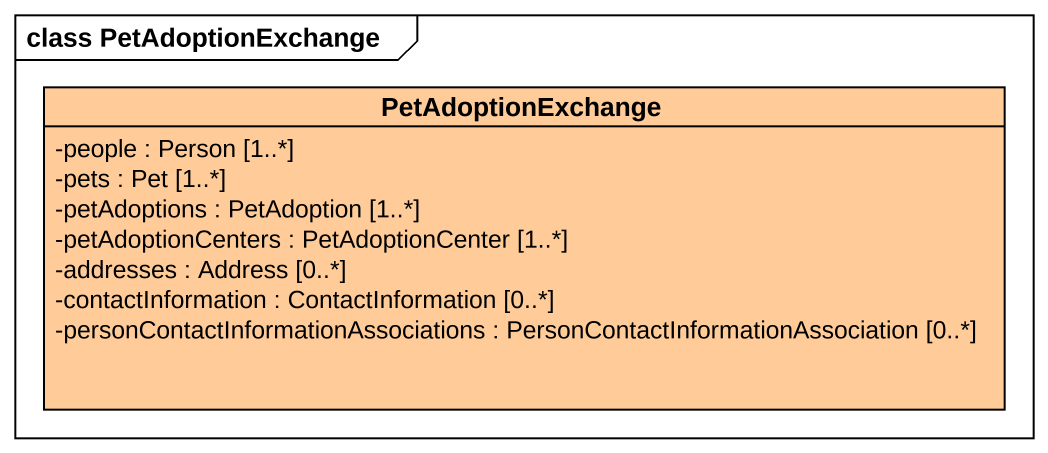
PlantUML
@startuml
mainframe class PetAdoptionExchange
hide circle
hide empty members
skinparam classAttributeIconSize 0
class PetAdoptionExchange #FFCC99 {
  -people : Person [1..*]
  -pets : Pet [1..*]
  -petAdoptions : PetAdoption [1..*]
  -petAdoptionCenters : PetAdoptionCenter [1..*]
  -addresses : Address [0..*]
  -contactInformation : ContactInformation [0..*]
  -personContactInformationAssociations : PersonContactInformationAssociation [0..*]
}
@enduml
